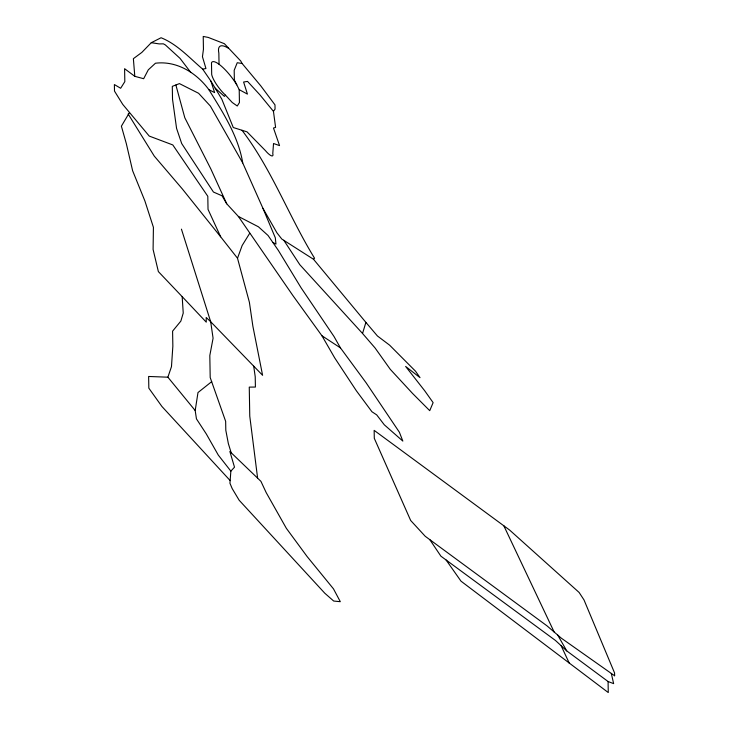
<?xml version="1.0" encoding="UTF-8"?>
<svg xmlns="http://www.w3.org/2000/svg" width="729" height="729" viewBox="0 0 729 729"><rect width="100%" height="100%" fill="white"/><g stroke="black" fill="none" stroke-linecap="round" stroke-linejoin="round"><path stroke-width="1.09" d="M230.856 471.125L229.945 483.245L232.187 488.585L239.158 500.231L324.815 593.242L333.691 601.042L340.315 601.689L333.472 588.841L307.137 556.573L286.342 528.306L266.185 492.585L260.927 481.34L229.863 451.479L234.51 467.18L230.856 471.125L218.281 455.078L206.316 433.974L196.447 418.865L195.19 410.536L197.987 392.548L211.711 381.632M365.894 322.382L377.422 335.969L389.605 345.154L415.53 371.216L420.013 377.631L405.634 366.441L424.661 390.708L433.126 402.627L429.727 410.664L412.559 393.441L390.288 369.339L375.043 347.933L362.55 333.481L365.894 322.382L313.516 259.278L281.804 239.048L276.902 232.77L262.941 208.33L242.73 162.95L210.362 106.051L198.598 93.285L179.434 83.607L172.299 86.368L172.527 99.29L176.573 128.377L181.694 143.549L213.451 192.046L222.008 195.773L226.728 203.792L238.365 216.431L292.876 295.527L321.926 335.75L334.693 357.875L356.408 390.844L371.936 411.748L376.711 414.883L384.283 424.788L402.836 441.081L399.392 432.251L366.113 382.789L340.461 347.897L333.991 336.479L301.113 287.837L278.396 250.494L268.053 235.485L258.449 226.81L238.365 216.431M195.19 410.536L167.889 377.194L171.47 366.66L172.855 346.184L172.591 331.148L180.856 321.097L183.234 313.06L182.177 296.648L158.366 271.589L153.09 249.436L153.418 227.32L144.898 200.967L132.632 170.759L126.308 143.567L121.388 126.181L129.516 112.485M182.177 296.648L206.271 322.163L206.189 317.479L210.681 321.735L262.595 375.307L252.863 326.127L249.382 302.234L237.508 258.239L242.165 245.473L249.728 233.262M202.689 69.155L210.9 81.092L221.78 99.098L233.28 127.529L247.031 131.858L265.429 150.621A10.106 2.624 52.6 0 0 272.774 153.564L273.539 143.504L279.553 145.609L273.484 128.031L275.598 127.402L273.448 111.346L275.061 109.104L274.988 104.885L260.754 85.84L242.101 63.487L240.752 61.017L224.386 43.694L208.239 37.425L203.227 36.45L203.446 49.253L202.452 56.734L205.942 68.508L202.689 69.155C189.576 57.992 177.229 44.187 161.082 37.744L151.286 42.692L141.827 52.424L133.371 58.685L134.801 76.326L143.659 78.714L148.288 69.838L155.459 63.223C176.792 60.571 196.602 72.955 208.868 89.667C222.956 112.457 238.337 136.223 242.73 162.95M236.788 84.837A23.92 6.215 52.6 0 0 221.516 66.266A23.92 6.215 52.6 0 0 211.483 62.822L211.692 74.522A17.214 4.474 52.6 0 0 225.498 95.18L224.368 96.374L215.173 88.163M313.516 259.278L314.554 258.212C288.884 216.431 271.853 169.401 241.992 130.272M167.889 377.194L148.625 376.465L148.834 388.165L161.92 406.481L230.145 480.557M151.286 42.692L159.232 43.913L163.351 43.831L165.328 44.906L180.017 58.347L190.834 72.517M242.101 63.487L237.235 62.73L234.191 70.276L234.364 80.026L239.212 89.658L239.44 102.561L237.262 105.997L232.232 102.488L225.498 95.18M429.809 539.66L440.908 556.181L555.489 640.49L566.734 650.888L608.077 681.515L613.645 683.638L611.303 673.441M208.868 89.667L214.627 92.601L210.9 81.092M273.138 242.611L275.981 244.097L275.307 237.772L262.941 208.33M239.212 89.658L247.432 94.114L243.604 82.022L247.532 81.402L259.898 94.825L273.448 111.346M321.926 335.75L340.461 347.897M134.801 76.326L124.595 68.69L124.823 81.648L120.65 88.264L114.38 84.555L114.499 91.107L122.773 104.429L149.226 136.068L172.791 144.934L207.801 196.274L208.029 209.387L220.668 236.816L237.508 258.239M362.55 333.481L299.819 264.709L283.827 240.297M220.668 236.816L182.423 189.057L154.275 156.106L128.149 113.961M446.102 560L461.001 581.159L608.268 692.55L608.077 681.515M557.721 635.077L566.734 650.888M503.839 525.791L554.14 631.997M561.111 645.694L569.358 663.354M226.728 203.792L210.799 168.864L184.802 117.743L175.871 84.992M181.439 229.143L210.681 321.735L213.078 338.22L209.815 355.533L210.198 377.54L225.653 421.353L225.808 430.247L228.359 443.624L231.193 452.8M257.601 478.024L249.765 416.15L249.263 387.117L255.405 387.053L255.223 376.756L253.71 366.204M219.046 64.27L218.846 53.035A39.238 10.197 52.6 0 1 228.487 48.278M614.62 675.774L561.312 638.167L546.978 625.828L425.217 536.28L410.673 520.488L374.296 438.329L374.15 430.365L509.626 530.056L579.118 592.458L584.002 599.921L614.574 672.967L614.62 675.774"/></g></svg>
